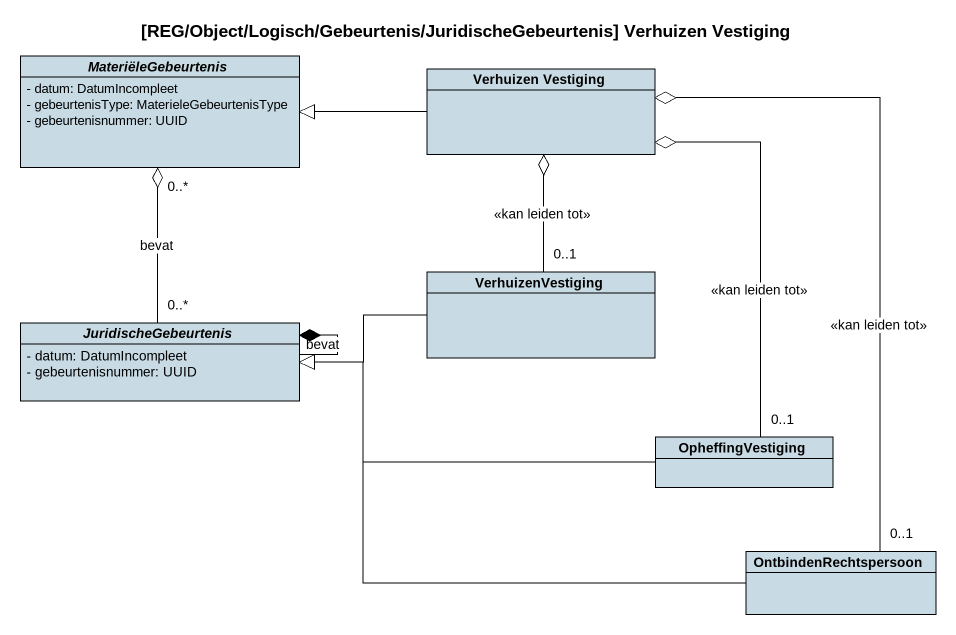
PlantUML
@startuml
title [REG/Object/Logisch/Gebeurtenis/JuridischeGebeurtenis] Verhuizen Vestiging
hide circle
hide empty members
skinparam classAttributeIconSize 0
abstract class MateriëleGebeurtenis #C8DAE3 {
  - datum: DatumIncompleet
  - gebeurtenisType: MaterieleGebeurtenisType
  - gebeurtenisnummer: UUID
}
class "Verhuizen Vestiging" as Verhuizen_Vestiging #C8DAE3
class VerhuizenVestiging #C8DAE3
abstract class JuridischeGebeurtenis #C8DAE3 {
  - datum: DatumIncompleet
  - gebeurtenisnummer: UUID
}
class OpheffingVestiging #C8DAE3
class OntbindenRechtspersoon #C8DAE3
Verhuizen_Vestiging -left-|> MateriëleGebeurtenis
VerhuizenVestiging "0..1" -up-o Verhuizen_Vestiging : <<kan leiden tot>>
VerhuizenVestiging -left-|> JuridischeGebeurtenis
JuridischeGebeurtenis "0..*" -up-o "0..*" MateriëleGebeurtenis : bevat
JuridischeGebeurtenis --* JuridischeGebeurtenis : bevat
OpheffingVestiging "0..1" -up-o Verhuizen_Vestiging : <<kan leiden tot>>
OpheffingVestiging -left-|> JuridischeGebeurtenis
OntbindenRechtspersoon "0..1" -up-o Verhuizen_Vestiging : <<kan leiden tot>>
OntbindenRechtspersoon -left-|> JuridischeGebeurtenis
@enduml
